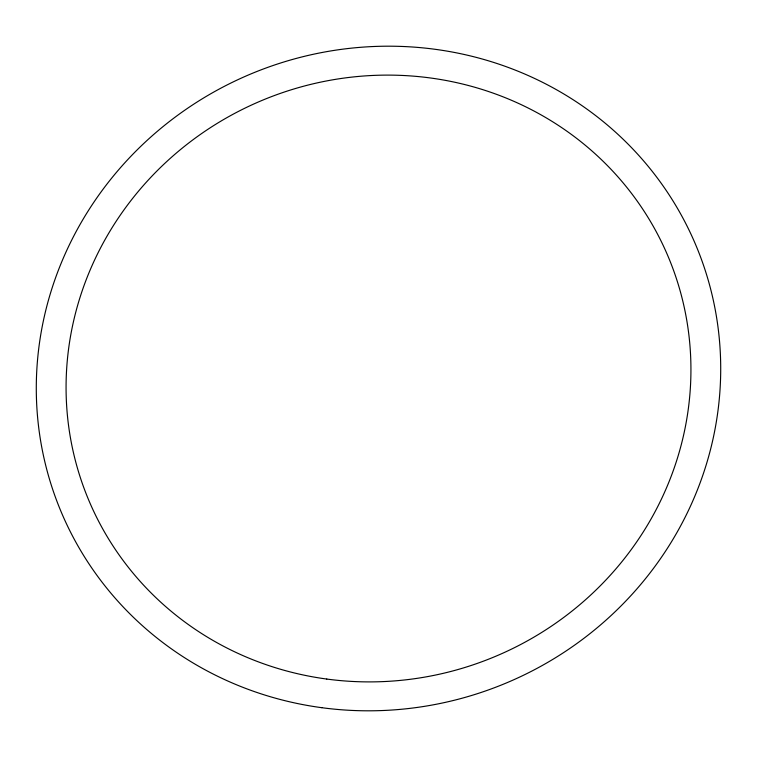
<?xml version="1.0" encoding="UTF-8"?>
<svg xmlns="http://www.w3.org/2000/svg" width="757" height="757" viewBox="0 0 757 757"><rect width="100%" height="100%" fill="white"/><g stroke="black" fill="none" stroke-linecap="round" stroke-linejoin="round"><path stroke-width="1.14" d="M321.848 707.7A344.227 330.222 -22.5 0 0 699.099 253.188A344.227 330.222 -22.5 0 0 114.553 174.612A344.227 330.222 -22.5 0 0 321.848 707.7M326.778 679.057A314.278 301.494 -22.5 0 0 671.204 264.089A314.278 301.494 -22.5 0 0 137.519 192.354A314.278 301.494 -22.5 0 0 326.778 679.057"/></g></svg>
